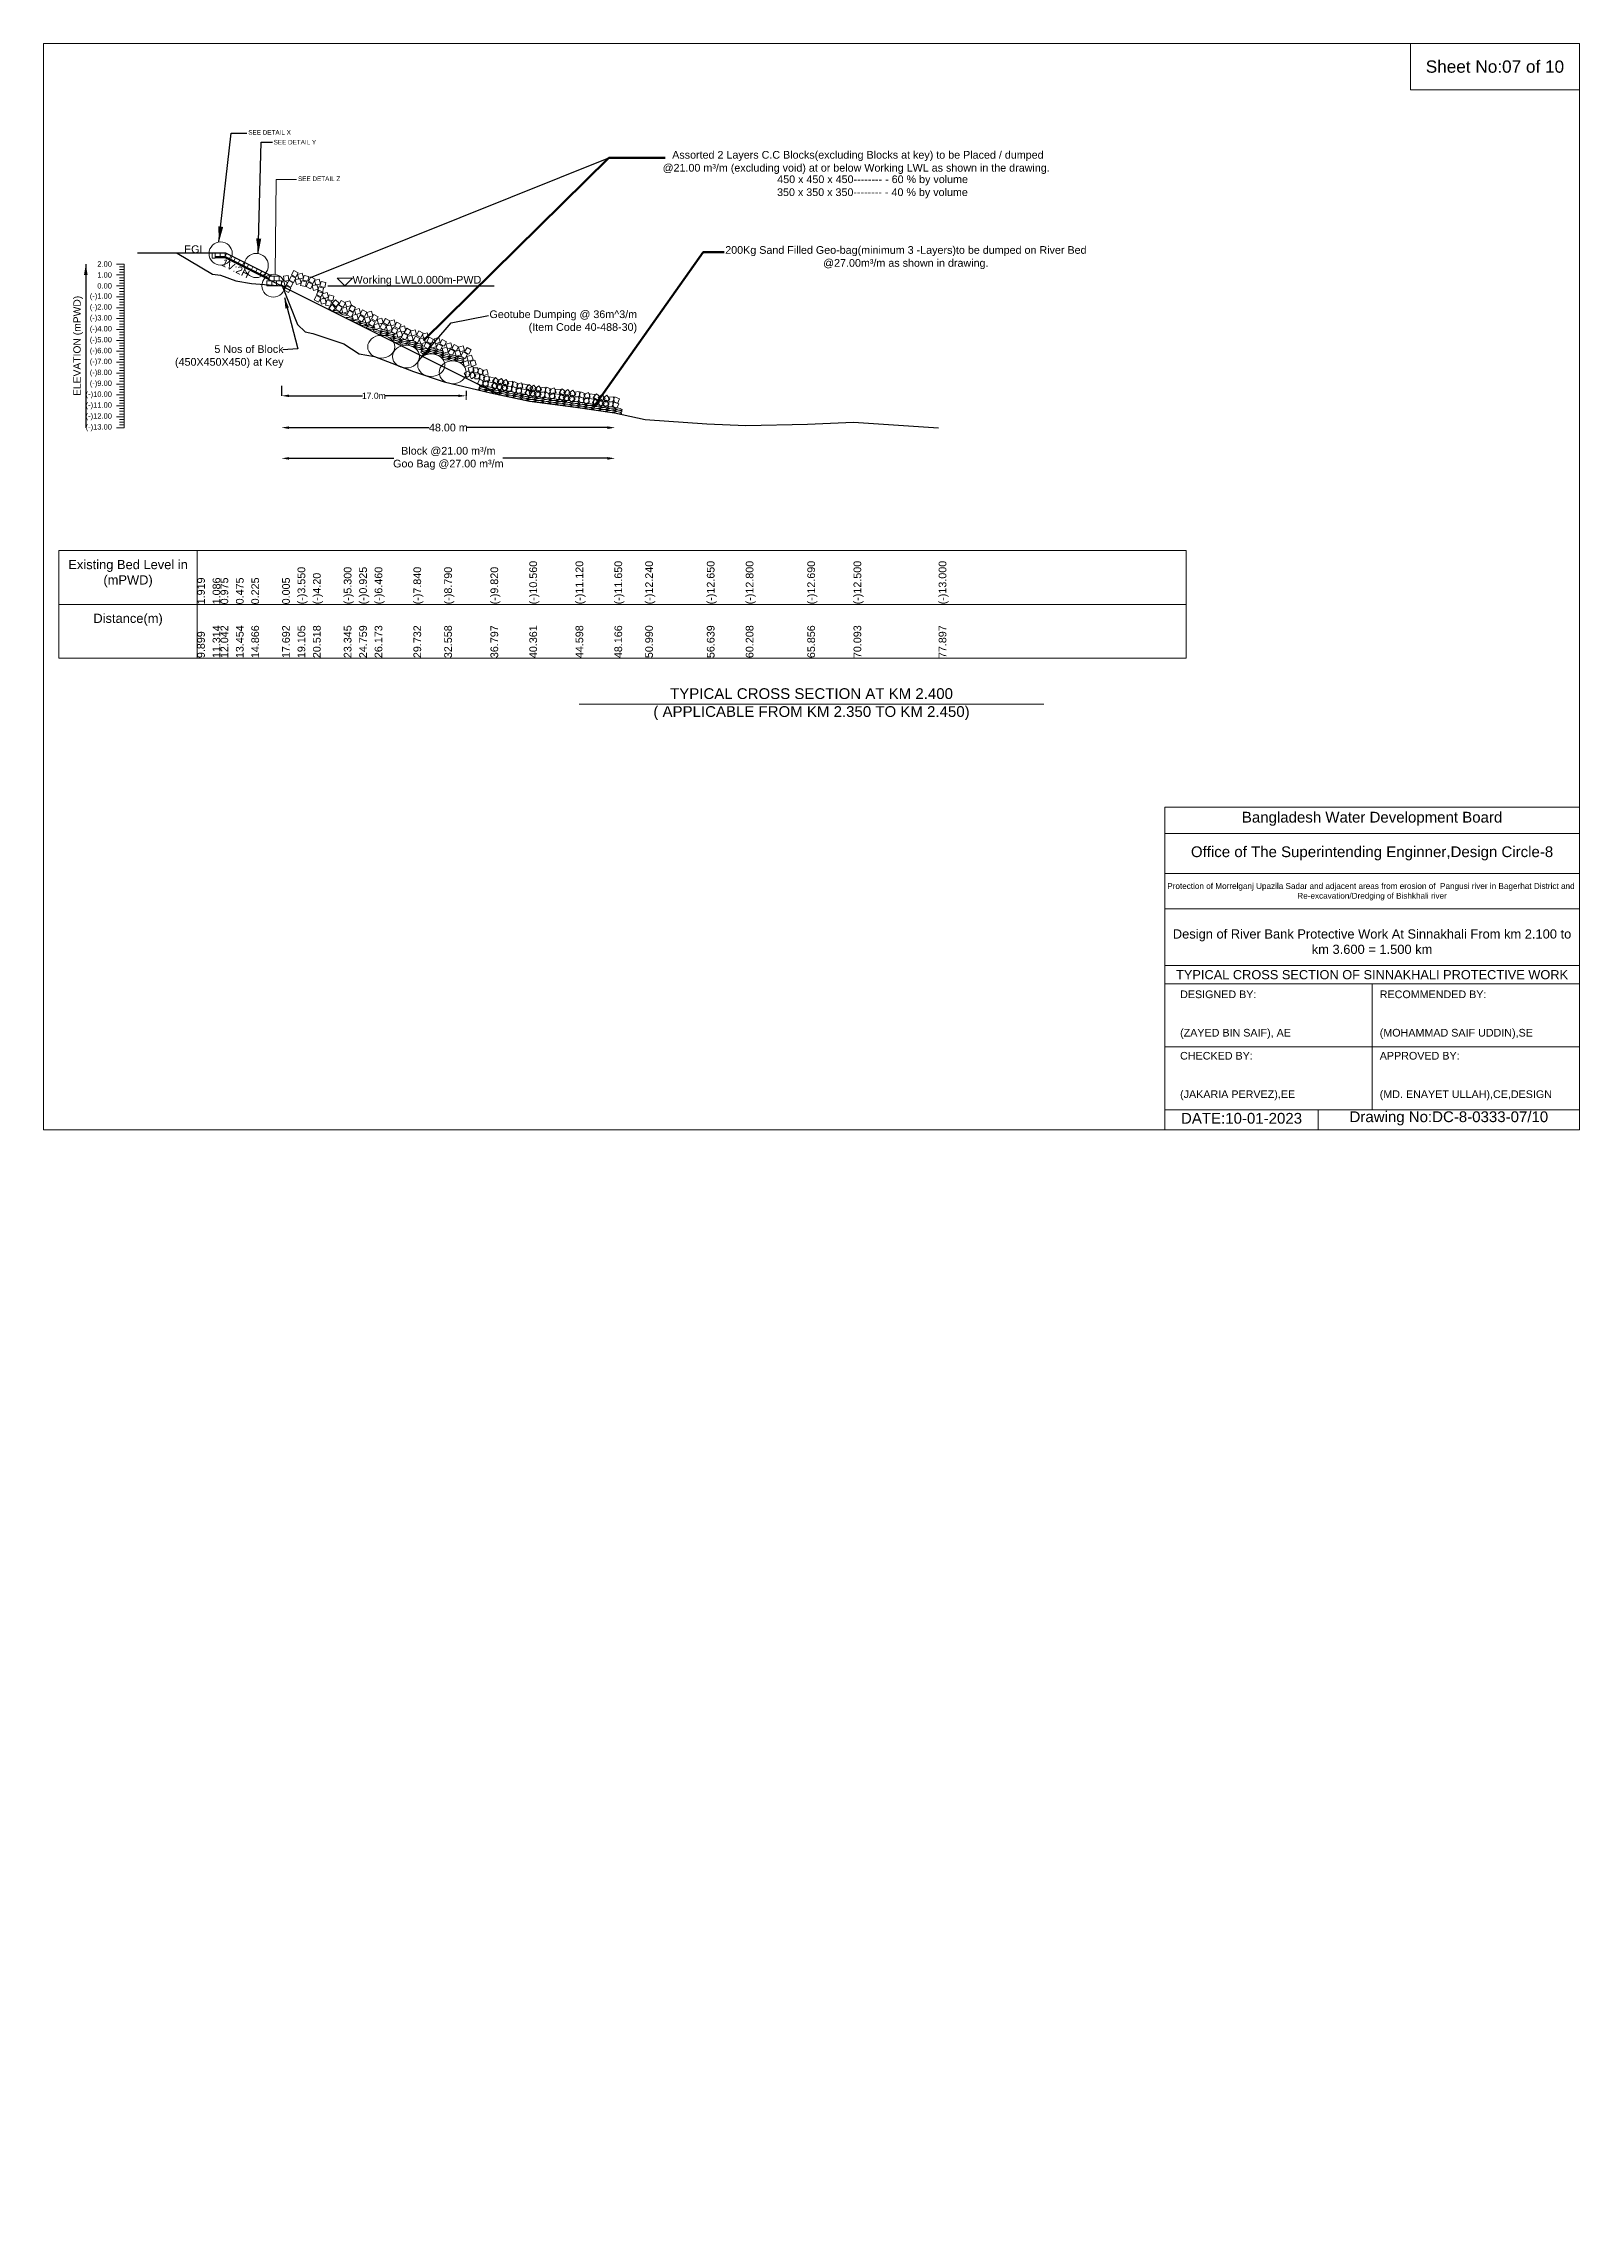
# Model space of a CAD drawing. Header units: inches. Extents: x 91231 to 269365, y -29123 to 27954.
# Drawn here: x 192365 to 202365, y 13463 to 27659 of the extents above; entities that cross this region are included whole.
import ezdxf

# ---------------------------------------------------------------- set-up
doc = ezdxf.new("R2010")
doc.units = ezdxf.units.IN
doc.header["$LTSCALE"] = 7
doc.header["$MEASUREMENT"] = 0
doc.header["$PDMODE"] = 3
for name, color, linetype, lineweight in [('Cross section Data Border', 7, 'Continuous', 9), ('Cross Section Labels', 7, 'Continuous', 9), ('Existing_Bed_Level for Xsection', 7, 'Continuous', 25), ('Long Section Labels', 7, 'Continuous', 9)]:
    doc.layers.add(name, color=color, linetype=linetype, lineweight=lineweight)
doc.styles.get("Standard").update_dxf_attribs({"font": 'arial.ttf'})
doc.dimstyles.new('Appron Lebeling Style', dxfattribs={"dimtxt": 50, "dimasz": 50, "dimexe": 0.18, "dimexo": 0.0625, "dimgap": 0.09, "dimtad": 0, "dimtih": 1, "dimtoh": 1, "dimdec": 4, "dimzin": 0, "dimdsep": 46, "dimtxsty": 'Standard', "dimcen": 0.09, "dimse1": 1, "dimse2": 1, "dimadec": 0, "dimazin": 0, "dimtfac": 1, "dimtdec": 4, "dimtofl": 0, "dimtmove": 0, "dimatfit": 3, "dimfxl": 1, "dimtolj": 1, "dimtzin": 0, "dimarcsym": 0})
doc.dimstyles.get("Standard").update_dxf_attribs({"dimtxt": 0.18, "dimasz": 0.18, "dimexe": 0.18, "dimexo": 0.0625, "dimgap": 0.09, "dimtad": 0, "dimtih": 1, "dimtoh": 1, "dimdec": 4, "dimzin": 0, "dimdsep": 46, "dimtxsty": 'Standard', "dimcen": 0.09, "dimadec": 0, "dimazin": 0, "dimtfac": 1, "dimtdec": 4, "dimtofl": 0, "dimtmove": 0, "dimatfit": 3, "dimfxl": 1, "dimtolj": 1, "dimtzin": 0, "dimarcsym": 0})

# ---------------------------------------------------------------- blocks, each defined once
blk = doc.blocks.new('*D23')
at = {"layer": 'Cross Section Labels', "color": 0, "lineweight": -2}
for p, q in [((193963, 25159), (194876, 25159)), ((196036, 25159), (195123, 25159))]:
    blk.add_line(p, q, dxfattribs=at)
at = {"layer": 'Cross Section Labels', "color": 0}
for points in [[(193963, 25167), (193963, 25150), (193913, 25159)], [(196036, 25167), (196036, 25150), (196086, 25159)]]:
    blk.add_solid(points, dxfattribs=at)
at = {"layer": 'Defpoints', "color": 0}
for p in [(193913, 26082), (196086, 25254), (196086, 25159)]:
    blk.add_point(p, dxfattribs=at)
at = {"layer": 'Cross Section Labels', "color": 0, "insert": (195000, 25159), "char_height": 50, "attachment_point": 5}
blk.add_mtext('\\A1;48.00 m', dxfattribs=at)
blk = doc.blocks.new('*D24')
at = {"layer": 'Cross Section Labels', "color": 0, "lineweight": -2}
for p, q in [((193963, 24959), (194644, 24959)), ((196036, 24959), (195355, 24959))]:
    blk.add_line(p, q, dxfattribs=at)
at = {"layer": 'Cross Section Labels', "color": 0}
for points in [[(193963, 24967), (193963, 24950), (193913, 24959)], [(196036, 24967), (196036, 24950), (196086, 24959)]]:
    blk.add_solid(points, dxfattribs=at)
at = {"layer": 'Defpoints', "color": 0}
for p in [(193913, 26082), (196086, 25254), (196086, 24959), (193576, -17411), (193576, -17482), (193637, -17482)]:
    blk.add_point(p, dxfattribs=at)
at = {"layer": 'Long Section Labels', "color": 0, "lineweight": -2}
for p, q in [((193576, -17411), (193638, -17411)), ((193637, -17411), (193637, -17446)), ((193637, -17482), (193637, -17447)), ((193576, -17482), (193638, -17482))]:
    blk.add_line(p, q, dxfattribs=at)
at = {"layer": 'Long Section Labels', "color": 0}
for points in [[(193637, -17411), (193637, -17411), (193637, -17411)], [(193637, -17482), (193637, -17482), (193637, -17482)]]:
    blk.add_solid(points, dxfattribs=at)
at = {"layer": 'Cross Section Labels', "color": 0, "insert": (195000, 24959), "char_height": 50, "attachment_point": 5}
blk.add_mtext('\\A1;Block @21.00 m³/m ^JGoo Bag @27.00 m³/m ', dxfattribs=at)
at = {"layer": 'Long Section Labels', "color": 0, "insert": (193637, -17447), "char_height": 0.18, "attachment_point": 5}
blk.add_mtext('\\A1;71.0000', dxfattribs=at)
blk = doc.blocks.new('*D25')
at = {"layer": 'Defpoints', "color": 0}
for p in [(193913, 25431), (195116, 25398), (195116, 25366), (194676, -17724), (194852, -17703), (194852, -17724)]:
    blk.add_point(p, dxfattribs=at)
at = {"layer": 'Long Section Labels', "color": 0, "lineweight": -2}
for p, q in [((193913, 25431), (193913, 25366)), ((193963, 25366), (194442, 25366)), ((195066, 25366), (194587, 25366)), ((195116, 25398), (195116, 25366)), ((194676, -17724), (194676, -17703)), ((194676, -17703), (194764, -17703)), ((194852, -17703), (194765, -17703)), ((194852, -17724), (194852, -17703))]:
    blk.add_line(p, q, dxfattribs=at)
at = {"layer": 'Long Section Labels', "color": 0}
for points in [[(193963, 25374), (193963, 25358), (193913, 25366)], [(195066, 25374), (195066, 25358), (195116, 25366)], [(194676, -17703), (194676, -17703), (194676, -17703)], [(194852, -17703), (194852, -17703), (194852, -17703)]]:
    blk.add_solid(points, dxfattribs=at)
at = {"layer": 'Long Section Labels', "color": 0, "attachment_point": 5}
for s, insert, char_height in [('\\A1;17.0m', (194515, 25366), 40), ('\\A1;176.0000', (194764, -17703), 0.18)]:
    blk.add_mtext(s, dxfattribs=dict(at, insert=insert, char_height=char_height))

msp = doc.modelspace()

# ---------------------------------------------------------------- linework, layer by layer
at = {"layer": 'Cross section Data Border'}
msp.add_lwpolyline([(192464.60432, 24358.55473), (199805.11026, 24358.55473), (199805.11026, 23658.55473), (192464.60432, 23658.55473)], close=True, dxfattribs=at)
for points in [[(193364.60432, 24358.55473), (193364.60432, 23658.55473)], [(192464.60432, 24008.55473), (199805.11026, 24008.55473)]]:
    msp.add_lwpolyline(points, dxfattribs=at)
at = {"layer": 'Cross Section Labels'}
for points in [[(192364.60432, 27658.55473), (202364.60432, 27658.55473), (202364.60432, 20587.55473), (192364.60432, 20587.55473)], [(201264.60432, 27658.55473), (202364.60432, 27658.55473), (202364.60432, 27358.55473), (201264.60432, 27358.55473)], [(194326.09737, 26081.55473), (194376.09737, 26131.55473), (194276.09737, 26131.55473)]]:
    msp.add_lwpolyline(points, close=True, dxfattribs=at)
for points in [[(193872.15803, 26159.55944), (193878.07632, 26774.81137), (194010.59889, 26774.67664)], [(195852.60432, 23358.55473), (197364.60432, 23358.55473), (198876.60432, 23358.55473)], [(199664.60432, 20587.55473), (199664.60432, 22687.55473), (202364.60432, 22687.55473)], [(199664.60432, 22517.55473), (202364.60432, 22517.55473)], [(199664.60432, 22257.55473), (202364.60432, 22257.55473)], [(199664.60432, 22027.55473), (202364.60432, 22027.55473)], [(199664.60432, 21657.55473), (202364.60432, 21657.55473)], [(199664.60432, 21537.55473), (202364.60432, 21537.55473)], [(201014.60432, 21537.55473), (201014.60432, 20717.55473)], [(199664.60432, 21127.55473), (202364.60432, 21127.55473)], [(199664.60432, 20717.55473), (202364.60432, 20717.55473)], [(200664.60432, 20717.55473), (200664.60432, 20587.55473)]]:
    msp.add_lwpolyline(points, dxfattribs=at)
for centre, radius in [((193517.35173, 26292.23668), 75.51259), ((193749.05759, 26214.23972), 78.80143), ((193860.5465, 26082.48195), 74.5334)]:
    msp.add_circle(centre, radius, dxfattribs=at)
at = {"layer": 'Existing_Bed_Level for Xsection'}
for points in [[(193551.39694, 26294.55473), (192975.38182, 26294.55473)], [(193234.30143, 26294.55473), (193465.01348, 26158.66073), (193516.69339, 26150.77973), (193616.94749, 26115.27973), (193717.23106, 26097.52973), (193917.8584, 26081.19973), (194018.19327, 25829.50473), (194068.74233, 25783.34514), (194118.53838, 25771.28473), (194319.25187, 25705.25473), (194419.61759, 25639.90912), (194519.98801, 25622.89473), (194772.72194, 25524.91473), (194973.3327, 25457.46473), (195274.30865, 25384.33473), (195527.3621, 25331.79473), (195828.21282, 25292.03473), (196081.55304, 25254.40473), (196282.04403, 25212.51473), (196683.12402, 25183.40473), (196936.50625, 25172.75473), (197337.50931, 25180.56473), (197638.32867, 25194.05473), (198192.45333, 25158.55473)], [(193849.59694, 26145.45473), (193555.89434, 26292.30603), (193551.39694, 26294.55473), (193546.36869, 26294.55473), (193482.46869, 26294.55473)], [(193482.46869, 26273.25473), (193546.36869, 26273.25473), (193833.62194, 26129.6281)], [(193482.46869, 26266.15473), (193544.69261, 26266.15473), (195332.49396, 25372.25405)], [(194215.43307, 26081.55473), (195297.94511, 26081.55473)]]:
    msp.add_lwpolyline(points, dxfattribs=at)
at = {"layer": 'Long Section Labels'}
msp.add_line((195115.65894, 25398.46025), (195115.65894, 25340.65683), dxfattribs=at)
for points in [[(193482.46869, 26294.55473), (193461.16869, 26294.55473), (193461.16869, 26262.60473), (193482.46869, 26262.60473)], [(193514.41869, 26294.55473), (193482.46869, 26294.55473), (193482.46869, 26273.25473), (193514.41869, 26273.25473)], [(193546.36869, 26294.55473), (193514.41869, 26294.55473), (193514.41869, 26273.25473), (193546.36869, 26273.25473)], [(193584.47129, 26278.01755), (193555.89434, 26292.30603), (193546.36869, 26273.25473), (193574.94564, 26258.96625)], [(193613.04824, 26263.72908), (193584.47129, 26278.01755), (193574.94564, 26258.96625), (193603.52259, 26244.67778)], [(193641.62519, 26249.4406), (193613.04824, 26263.72908), (193603.52259, 26244.67778), (193632.09954, 26230.3893)], [(193670.20214, 26235.15213), (193641.62519, 26249.4406), (193632.09954, 26230.3893), (193660.67649, 26216.10083)], [(193698.77909, 26220.86365), (193670.20214, 26235.15213), (193660.67649, 26216.10083), (193689.25344, 26201.81236)], [(193727.35604, 26206.57518), (193698.77909, 26220.86365), (193689.25344, 26201.81236), (193717.83039, 26187.52388)], [(193755.93298, 26192.28671), (193727.35604, 26206.57518), (193717.83039, 26187.52388), (193746.40733, 26173.23541)], [(193784.50993, 26177.99823), (193755.93298, 26192.28671), (193746.40733, 26173.23541), (193774.98428, 26158.94693)], [(193813.08688, 26163.70976), (193784.50993, 26177.99823), (193774.98428, 26158.94693), (193803.56123, 26144.65846)], [(193841.66383, 26149.42128), (193813.08688, 26163.70976), (193803.56123, 26144.65846), (193832.13818, 26130.36998)], [(193865.57194, 26145.45473), (193833.62194, 26145.45473), (193833.62194, 26113.50473), (193865.57194, 26113.50473)], [(193897.52194, 26145.45473), (193865.57194, 26145.45473), (193865.57194, 26113.50473), (193897.52194, 26113.50473)], [(193958.04249, 26148.38769), (193926.38575, 26144.06876), (193930.70467, 26112.41202), (193962.36141, 26116.73094)], [(194007.00144, 26130.96396), (193978.96815, 26146.29162), (193963.64049, 26118.25833), (193991.67378, 26102.93067)], [(194022.18783, 26165.96898), (193994.15454, 26181.29664), (193978.82688, 26153.26335), (194006.86016, 26137.93569)], [(194032.48421, 26130.11705), (194001.81981, 26121.14502), (194010.79184, 26090.48062), (194041.45623, 26099.45265)], [(194047.6706, 26165.12206), (194017.0062, 26156.15004), (194025.97823, 26125.48564), (194056.64262, 26134.45767)], [(194091.87713, 26142.60867), (194060.83045, 26150.15228), (194053.28684, 26119.1056), (194084.33353, 26111.56199)], [(194133.1409, 26125.92853), (194105.10761, 26141.25619), (194089.77995, 26113.2229), (194117.81324, 26097.89524)], [(194158.62367, 26125.08161), (194127.95927, 26116.10958), (194136.9313, 26085.44519), (194167.59569, 26094.41721)], [(193849.59694, 26113.50473), (193817.64694, 26113.50473), (193817.64694, 26081.55473), (193849.59694, 26081.55473)], [(193881.54694, 26113.50473), (193849.59694, 26113.50473), (193849.59694, 26081.55473), (193881.54694, 26081.55473)], [(193913.49694, 26113.50473), (193881.54694, 26113.50473), (193881.54694, 26081.55473), (193913.49694, 26081.55473)], [(193951.92604, 26102.75233), (193923.89275, 26118.08), (193908.56509, 26090.04671), (193936.59838, 26074.71904)], [(193974.05039, 26066.07725), (193946.0171, 26081.40491), (193930.68944, 26053.37162), (193958.72272, 26038.04396)], [(193989.23677, 26101.08226), (193961.20349, 26116.40992), (193945.87582, 26088.37664), (193973.90911, 26073.04897)], [(194076.69074, 26107.60366), (194045.64406, 26115.14726), (194038.10045, 26084.10058), (194069.14714, 26076.55697)], [(194117.95451, 26090.92351), (194089.92122, 26106.25117), (194074.59356, 26078.21788), (194102.62685, 26062.89022)], [(194143.43728, 26090.07659), (194112.77288, 26081.10456), (194121.74491, 26050.44017), (194152.40931, 26059.41219)], [(194169.49418, 26003.69252), (194141.46089, 26019.02018), (194126.13323, 25990.98689), (194154.16652, 25975.65923)], [(194184.68057, 26038.69753), (194156.64728, 26054.0252), (194141.31962, 26025.99191), (194169.35291, 26010.66424)], [(194187.64381, 26067.5632), (194156.59713, 26075.10681), (194149.05352, 26044.06012), (194180.10021, 26036.51652)], [(194202.8302, 26102.56822), (194171.78352, 26110.11182), (194164.23991, 26079.06514), (194195.2866, 26071.52154)], [(194194.97695, 26002.8456), (194164.31256, 25993.87357), (194173.28458, 25963.20918), (194203.94898, 25972.1812)], [(194210.16334, 26037.85062), (194179.49894, 26028.87859), (194188.47097, 25998.21419), (194219.13537, 26007.18622)], [(194239.18349, 25980.33221), (194208.1368, 25987.87582), (194200.5932, 25956.82913), (194231.63988, 25949.28553)], [(194254.36988, 26015.33723), (194223.32319, 26022.88083), (194215.77959, 25991.83415), (194246.82627, 25984.29055)], [(194289.36964, 25969.15988), (194266.24103, 25991.20234), (194244.19857, 25968.07372), (194267.32719, 25946.03127)], [(194329.46489, 25971.7195), (194301.4316, 25987.04716), (194286.10394, 25959.01387), (194314.13723, 25943.68621)], [(194359.55671, 25984.68423), (194328.89231, 25975.7122), (194337.86434, 25945.04781), (194368.52873, 25954.01983)], [(194265.99106, 25937.51318), (194242.86244, 25959.55563), (194220.81999, 25936.42702), (194243.94861, 25914.38457)], [(194309.54275, 25943.5255), (194281.50946, 25958.85317), (194266.1818, 25930.81988), (194294.21509, 25915.49222)], [(194335.02552, 25942.67859), (194304.36113, 25933.70656), (194313.33315, 25903.04217), (194343.99755, 25912.01419)], [(194381.82582, 25905.16895), (194353.79253, 25920.49661), (194338.46487, 25892.46333), (194366.49816, 25877.13566)], [(194396.36171, 25941.46565), (194368.32842, 25956.79331), (194353.00076, 25928.76002), (194381.03405, 25913.43236)], [(194404.29666, 25897.55333), (194373.63226, 25888.5813), (194382.60429, 25857.91691), (194413.26868, 25866.88893)], [(194418.83255, 25933.85003), (194388.16815, 25924.878), (194397.14018, 25894.21361), (194427.80458, 25903.18563)], [(194453.87444, 25874.60832), (194425.84115, 25889.93598), (194410.51349, 25861.9027), (194438.54678, 25846.57503)], [(194468.41033, 25910.90502), (194440.37704, 25926.23268), (194425.04938, 25898.19939), (194453.08267, 25882.87173)], [(194484.56932, 25880.79431), (194453.90492, 25871.82228), (194462.87695, 25841.15789), (194493.54134, 25850.12991)], [(194499.10521, 25917.09101), (194468.44081, 25908.11898), (194477.41284, 25877.45459), (194508.07724, 25886.42661)], [(194522.79661, 25846.23015), (194494.76332, 25861.55781), (194479.43566, 25833.52452), (194507.46895, 25818.19686)], [(194543.88151, 25880.11139), (194515.84822, 25895.43905), (194500.52056, 25867.40576), (194528.55385, 25852.0781)], [(194546.12596, 25837.70151), (194515.46157, 25828.72948), (194524.43359, 25798.06509), (194555.09799, 25807.03711)], [(194567.21087, 25871.58275), (194536.54647, 25862.61072), (194545.5185, 25831.94633), (194576.1829, 25840.91835)], [(194598.03266, 25821.00523), (194569.99937, 25836.33289), (194554.67171, 25808.2996), (194582.705, 25792.97194)], [(194619.11757, 25854.88647), (194591.08428, 25870.21413), (194575.75662, 25842.18084), (194603.7899, 25826.85318)], [(194647.182, 25861.59813), (194616.5176, 25852.62611), (194625.48963, 25821.96171), (194656.15402, 25830.93374)], [(194692.40484, 25830.24174), (194664.37155, 25845.56941), (194649.04389, 25817.53612), (194677.07718, 25802.20846)], [(194626.09709, 25827.71689), (194595.43269, 25818.74487), (194604.40472, 25788.08047), (194635.06912, 25797.0525)], [(194671.31993, 25796.3605), (194643.28664, 25811.68817), (194627.95898, 25783.65488), (194655.99227, 25768.32721)], [(194692.3651, 25786.71215), (194661.7007, 25777.74013), (194670.67273, 25747.07573), (194701.33712, 25756.04776)], [(194713.45, 25820.59339), (194682.78561, 25811.62137), (194691.75763, 25780.95697), (194722.42203, 25789.929)], [(194735.66559, 25757.79726), (194707.6323, 25773.12492), (194692.30464, 25745.09163), (194720.33792, 25729.76397)], [(194756.75049, 25791.6785), (194728.7172, 25807.00616), (194713.38954, 25778.97287), (194741.42283, 25763.64521)], [(194762.56048, 25761.00333), (194731.89608, 25752.0313), (194740.86811, 25721.3669), (194771.5325, 25730.33893)], [(194783.64538, 25794.88457), (194752.98099, 25785.91254), (194761.95301, 25755.24814), (194792.61741, 25764.22017)], [(194814.63454, 25739.68445), (194786.60125, 25755.01211), (194771.27359, 25726.97882), (194799.30688, 25711.65116)], [(194835.71945, 25773.56569), (194807.68616, 25788.89335), (194792.3585, 25760.86006), (194820.39179, 25745.5324)], [(194841.52943, 25742.89051), (194810.86504, 25733.91848), (194819.83706, 25703.25409), (194850.50146, 25712.22611)], [(194862.61434, 25776.77175), (194831.94994, 25767.79972), (194840.92197, 25737.13533), (194871.58637, 25746.10735)], [(194883.07494, 25698.78414), (194855.04165, 25714.1118), (194839.71399, 25686.07851), (194867.74727, 25670.75085)], [(194904.15984, 25732.66538), (194876.12655, 25747.99304), (194860.79889, 25719.95975), (194888.83218, 25704.63209)], [(194912.89435, 25716.59742), (194882.22996, 25707.62539), (194891.20198, 25676.96099), (194921.86638, 25685.93302)], [(194938.07061, 25744.98969), (194907.40621, 25736.01767), (194916.37824, 25705.35327), (194947.04264, 25714.3253)], [(194962.62866, 25689.4356), (194934.59537, 25704.76326), (194919.26771, 25676.72997), (194947.301, 25661.40231)], [(194987.80492, 25717.82787), (194959.77163, 25733.15554), (194944.44397, 25705.12225), (194972.47726, 25689.79459)], [(195015.28458, 25710.51659), (194984.62018, 25701.54456), (194993.59221, 25670.88017), (195024.25661, 25679.85219)], [(195066.18911, 25683.93904), (195038.15582, 25699.2667), (195022.82816, 25671.23341), (195050.86145, 25655.90575)], [(194990.10832, 25682.12431), (194959.44393, 25673.15229), (194968.41595, 25642.48789), (194999.08035, 25651.45992)], [(195041.01285, 25655.54676), (195012.97956, 25670.87442), (194997.6519, 25642.84113), (195025.68519, 25627.51347)], [(195072.00248, 25662.84269), (195041.33808, 25653.87067), (195050.31011, 25623.20627), (195080.97451, 25632.1783)], [(195097.17874, 25691.23497), (195066.51434, 25682.26294), (195075.48637, 25651.59855), (195106.15077, 25660.57057)], [(195124.39298, 25636.38395), (195096.35969, 25651.71161), (195081.03203, 25623.67832), (195109.06532, 25608.35066)], [(195126.60559, 25595.03573), (195095.94119, 25586.0637), (195104.91322, 25555.3993), (195135.57762, 25564.37133)], [(195149.56924, 25664.77623), (195121.53595, 25680.10389), (195106.20829, 25652.0706), (195134.24158, 25636.74294)], [(195151.69308, 25631.15015), (195121.02868, 25622.17812), (195130.00071, 25591.51372), (195160.66511, 25600.48575)], [(195159.01185, 25557.5667), (195128.34745, 25548.59467), (195137.31948, 25517.93027), (195167.98388, 25526.9023)], [(195172.73869, 25597.39504), (195142.07429, 25588.42301), (195151.04632, 25557.75861), (195181.71071, 25566.73064)], [(195130.8624, 25529.02109), (195103.56833, 25512.41277), (195120.17665, 25485.1187), (195147.47072, 25501.72702)], [(195178.52165, 25494.20089), (195161.8916, 25521.48173), (195134.61077, 25504.85168), (195151.24081, 25477.57084)], [(195193.01766, 25548.81507), (195161.07658, 25548.05975), (195161.8319, 25516.11868), (195193.77297, 25516.87399)], [(195203.20577, 25508.33087), (195171.2647, 25507.57556), (195172.02001, 25475.63449), (195203.96108, 25476.3898)], [(195230.15194, 25531.27608), (195202.11865, 25546.60374), (195186.79099, 25518.57045), (195214.82428, 25503.24279)], [(195232.79644, 25459.74521), (195204.76315, 25475.07287), (195189.43549, 25447.03958), (195217.46878, 25431.71192)], [(195240.34005, 25490.79189), (195212.30676, 25506.11955), (195196.9791, 25478.08626), (195225.01239, 25462.7586)], [(195250.36433, 25537.19787), (195219.69993, 25528.22584), (195228.67196, 25497.56145), (195259.33636, 25506.53348)], [(195253.00883, 25465.667), (195222.34444, 25456.69497), (195231.31647, 25426.03057), (195261.98086, 25435.0026)], [(195260.55244, 25496.71368), (195229.88804, 25487.74165), (195238.86007, 25457.07726), (195269.52447, 25466.04928)], [(195292.50448, 25450.05672), (195261.45779, 25457.60032), (195253.91419, 25426.55364), (195284.96087, 25419.01004)], [(195300.04808, 25481.1034), (195269.0014, 25488.64701), (195261.45779, 25457.60032), (195292.50448, 25450.05672)], [(195325.23198, 25433.04504), (195301.37504, 25454.29708), (195280.123, 25430.44015), (195303.97994, 25409.18811)], [(195331.72705, 25464.32789), (195307.87012, 25485.57993), (195286.61808, 25461.72299), (195310.47501, 25440.47095)], [(195338.56186, 25447.366), (195311.84185, 25429.84904), (195329.35882, 25403.12904), (195356.07882, 25420.646)], [(195345.05693, 25478.64885), (195318.33693, 25461.13188), (195335.85389, 25434.41188), (195362.57389, 25451.92885)], [(195387.36532, 25414.16854), (195369.82709, 25440.87459), (195343.12104, 25423.33635), (195360.65928, 25396.63031)], [(195393.8604, 25445.45139), (195376.32216, 25472.15743), (195349.61612, 25454.6192), (195367.15436, 25427.91315)], [(195411.56021, 25429.12079), (195379.66262, 25427.29155), (195381.49185, 25395.39396), (195413.38945, 25397.22319)], [(195418.05528, 25460.40363), (195386.15769, 25458.5744), (195387.98693, 25426.67681), (195419.88452, 25428.50604)], [(195449.26341, 25412.84075), (195420.73043, 25427.21683), (195406.35435, 25398.68385), (195434.88733, 25384.30777)], [(195455.75848, 25444.1236), (195427.2255, 25458.49968), (195412.84942, 25429.9667), (195441.3824, 25415.59062)], [(195469.26518, 25419.43904), (195438.91991, 25409.44068), (195448.91827, 25379.09541), (195479.26354, 25389.09377)], [(195475.76026, 25450.72189), (195445.41499, 25440.72353), (195455.41334, 25410.37826), (195485.75861, 25420.37662)], [(195509.26353, 25405.16604), (195477.98069, 25411.66111), (195471.48561, 25380.37827), (195502.76846, 25373.88319)], [(195515.75861, 25436.44889), (195484.47576, 25442.94396), (195477.98069, 25411.66111), (195509.26353, 25405.16604)], [(195550.70698, 25418.86237), (195526.85005, 25440.11441), (195505.59801, 25416.25748), (195529.45494, 25395.00544)], [(195556.51133, 25435.59747), (195531.14628, 25416.17025), (195550.5735, 25390.80521), (195575.93855, 25410.23243)], [(195607.61549, 25406.06419), (195588.16808, 25431.41376), (195562.81851, 25411.96635), (195582.26592, 25386.61678)], [(195630.65008, 25422.74861), (195598.97218, 25418.5877), (195603.13309, 25386.9098), (195634.81099, 25391.07071)], [(195669.44454, 25409.27417), (195639.93513, 25421.52151), (195627.6878, 25392.0121), (195657.19721, 25379.76476)], [(195688.90924, 25417.31992), (195659.3779, 25405.12555), (195671.57227, 25375.59422), (195701.10361, 25387.78859)], [(195729.84567, 25406.01526), (195698.17108, 25410.20133), (195693.98501, 25378.52674), (195725.6596, 25374.34068)], [(195765.98841, 25391.03606), (195740.6388, 25410.48342), (195721.19144, 25385.13381), (195746.54105, 25365.68645)], [(195544.21191, 25387.57952), (195520.35497, 25408.83157), (195499.10293, 25384.97463), (195522.95987, 25363.72259)], [(195552.32526, 25403.92289), (195526.96021, 25384.49567), (195546.38743, 25359.13062), (195571.75248, 25378.55784)], [(195603.42942, 25374.38961), (195583.98201, 25399.73918), (195558.63244, 25380.29177), (195578.07985, 25354.9422)], [(195626.46401, 25391.07402), (195594.78611, 25386.91311), (195598.94702, 25355.23521), (195630.62492, 25359.39612)], [(195665.25847, 25377.59959), (195635.74907, 25389.84693), (195623.50173, 25360.33752), (195653.01114, 25348.09018)], [(195684.72317, 25385.64534), (195655.19183, 25373.45097), (195667.3862, 25343.91963), (195696.91754, 25356.114)], [(195725.6596, 25374.34068), (195693.98501, 25378.52674), (195689.79895, 25346.85216), (195721.47353, 25342.66609)], [(195761.80234, 25359.36147), (195736.45273, 25378.80883), (195717.00537, 25353.45922), (195742.35498, 25334.01186)], [(195774.04736, 25374.62041), (195748.68231, 25355.1932), (195768.10953, 25329.82815), (195793.47458, 25349.25537)], [(195778.23342, 25406.295), (195752.86838, 25386.86778), (195772.29559, 25361.50273), (195797.66064, 25380.92995)], [(195825.15152, 25345.08713), (195805.70411, 25370.4367), (195780.35454, 25350.98929), (195799.80195, 25325.63972)], [(195829.33758, 25376.76172), (195809.89017, 25402.11129), (195784.5406, 25382.66388), (195803.98802, 25357.31431)], [(195848.18611, 25361.77155), (195816.50821, 25357.61064), (195820.66912, 25325.93274), (195852.34702, 25330.09365)], [(195852.37217, 25393.44614), (195820.69427, 25389.28523), (195824.85518, 25357.60733), (195856.53308, 25361.76824)], [(195887.87654, 25347.34608), (195858.56762, 25360.06574), (195845.84796, 25330.75682), (195875.15687, 25318.03716)], [(195892.57074, 25378.94935), (195863.26183, 25391.66902), (195850.54216, 25362.3601), (195879.85108, 25349.64043)], [(195907.46793, 25355.0782), (195877.74457, 25343.35966), (195889.46311, 25313.63629), (195919.18647, 25325.35483)], [(195912.16214, 25386.68147), (195882.43877, 25374.96293), (195894.15731, 25345.23957), (195923.88068, 25356.95811)], [(195948.21753, 25343.11757), (195916.61426, 25347.81178), (195911.92005, 25316.2085), (195943.52333, 25311.5143)], [(195952.91174, 25374.72085), (195921.30847, 25379.41505), (195916.61426, 25347.81178), (195948.21753, 25343.11757)], [(195984.11506, 25327.55987), (195959.08103, 25347.41182), (195939.22908, 25322.3778), (195964.26311, 25302.52584)], [(195988.80926, 25359.16314), (195963.77524, 25379.0151), (195943.92328, 25353.98107), (195968.95731, 25334.12912)], [(195996.60354, 25342.62019), (195970.92978, 25323.60283), (195989.94714, 25297.92906), (196015.62091, 25316.94642)], [(196001.29775, 25374.22347), (195975.62398, 25355.2061), (195994.64135, 25329.53233), (196020.31511, 25348.5497)], [(196047.22683, 25312.27001), (196028.18902, 25337.92863), (196002.53041, 25318.89083), (196021.56821, 25293.23221)], [(196051.92103, 25343.87329), (196032.88323, 25369.5319), (196007.22461, 25350.4941), (196026.26242, 25324.83548)], [(196070.52639, 25328.58235), (196038.78575, 25324.93071), (196042.43739, 25293.19007), (196074.17803, 25296.84172)], [(196075.22059, 25360.18563), (196043.47996, 25356.53399), (196047.1316, 25324.79335), (196078.87224, 25328.44499)], [(196109.09946, 25314.48663), (196079.79054, 25327.2063), (196067.07087, 25297.89738), (196096.37979, 25285.17772)], [(196113.79366, 25346.08991), (196084.48474, 25358.80957), (196071.76508, 25329.50065), (196101.074, 25316.78099)]]:
    msp.add_lwpolyline(points, close=True, dxfattribs=at)
for points in [[(192889.45368, 26223.55473), (192839.45368, 26223.55473)], [(192889.45368, 26152.55473), (192839.45368, 26152.55473)], [(192889.45368, 26205.80473), (192859.45368, 26205.80473)], [(192889.45368, 26188.05473), (192859.45368, 26188.05473)], [(192889.45368, 26170.30473), (192859.45368, 26170.30473)], [(192889.45368, 26134.80473), (192859.45368, 26134.80473)], [(192889.45368, 25158.55473), (192889.45368, 25229.55473), (192889.45368, 25300.55473), (192889.45368, 25371.55473), (192889.45368, 25442.55473), (192889.45368, 25513.55473), (192889.45368, 25584.55473), (192889.45368, 25655.55473), (192889.45368, 25726.55473), (192889.45368, 25797.55473), (192889.45368, 25868.55473), (192889.45368, 25939.55473), (192889.45368, 26010.55473), (192889.45368, 26081.55473), (192889.45368, 26152.55473), (192889.45368, 26223.55473)], [(192889.45368, 26081.55473), (192839.45368, 26081.55473)], [(192889.45368, 26010.55473), (192839.45368, 26010.55473)], [(192889.45368, 26117.05473), (192859.45368, 26117.05473)], [(192889.45368, 26099.30473), (192859.45368, 26099.30473)], [(192889.45368, 26063.80473), (192859.45368, 26063.80473)], [(192889.45368, 26046.05473), (192859.45368, 26046.05473)], [(192889.45368, 26028.30473), (192859.45368, 26028.30473)], [(192889.45368, 25992.80473), (192859.45368, 25992.80473)], [(192889.45368, 25939.55473), (192839.45368, 25939.55473)], [(192889.45368, 25868.55473), (192839.45368, 25868.55473)], [(192889.45368, 25975.05473), (192859.45368, 25975.05473)], [(192889.45368, 25957.30473), (192859.45368, 25957.30473)], [(192889.45368, 25921.80473), (192859.45368, 25921.80473)], [(192889.45368, 25904.05473), (192859.45368, 25904.05473)], [(192889.45368, 25886.30473), (192859.45368, 25886.30473)], [(192889.45368, 25850.80473), (192859.45368, 25850.80473)], [(192889.45368, 25797.55473), (192839.45368, 25797.55473)], [(192889.45368, 25726.55473), (192839.45368, 25726.55473)], [(192889.45368, 25833.05473), (192859.45368, 25833.05473)], [(192889.45368, 25815.30473), (192859.45368, 25815.30473)], [(192889.45368, 25779.80473), (192859.45368, 25779.80473)], [(192889.45368, 25762.05473), (192859.45368, 25762.05473)], [(192889.45368, 25744.30473), (192859.45368, 25744.30473)], [(192889.45368, 25708.80473), (192859.45368, 25708.80473)], [(192889.45368, 25655.55473), (192839.45368, 25655.55473)], [(192889.45368, 25584.55473), (192839.45368, 25584.55473)], [(192889.45368, 25691.05473), (192859.45368, 25691.05473)], [(192889.45368, 25673.30473), (192859.45368, 25673.30473)], [(192889.45368, 25637.80473), (192859.45368, 25637.80473)], [(192889.45368, 25620.05473), (192859.45368, 25620.05473)], [(192889.45368, 25602.30473), (192859.45368, 25602.30473)], [(192889.45368, 25566.80473), (192859.45368, 25566.80473)], [(192889.45368, 25513.55473), (192839.45368, 25513.55473)], [(192889.45368, 25442.55473), (192839.45368, 25442.55473)], [(192889.45368, 25549.05473), (192859.45368, 25549.05473)], [(192889.45368, 25531.30473), (192859.45368, 25531.30473)], [(192889.45368, 25495.80473), (192859.45368, 25495.80473)], [(192889.45368, 25478.05473), (192859.45368, 25478.05473)], [(192889.45368, 25460.30473), (192859.45368, 25460.30473)], [(192889.45368, 25424.80473), (192859.45368, 25424.80473)], [(192889.45368, 25371.55473), (192839.45368, 25371.55473)], [(192889.45368, 25300.55473), (192839.45368, 25300.55473)], [(192889.45368, 25407.05473), (192859.45368, 25407.05473)], [(192889.45368, 25389.30473), (192859.45368, 25389.30473)], [(192889.45368, 25353.80473), (192859.45368, 25353.80473)], [(192889.45368, 25336.05473), (192859.45368, 25336.05473)], [(192889.45368, 25318.30473), (192859.45368, 25318.30473)], [(192889.45368, 25282.80473), (192859.45368, 25282.80473)], [(192889.45368, 25229.55473), (192839.45368, 25229.55473)], [(192889.45368, 25158.55473), (192839.45368, 25158.55473)], [(192889.45368, 25265.05473), (192859.45368, 25265.05473)], [(192889.45368, 25247.30473), (192859.45368, 25247.30473)], [(192889.45368, 25211.80473), (192859.45368, 25211.80473)], [(192889.45368, 25194.05473), (192859.45368, 25194.05473)], [(192889.45368, 25176.30473), (192859.45368, 25176.30473)]]:
    msp.add_lwpolyline(points, dxfattribs=at)
for centre, major_axis, ratio in [((194272.6994, 25914.02003), (22.96075, -5.57892), 0.255), ((194318.53503, 25899.0941), (22.96075, -5.57892), 0.255), ((194357.98089, 25868.30427), (22.96075, -5.57892), 0.255), ((194400.41835, 25848.81514), (22.96075, -5.57892), 0.255), ((194444.3955, 25828.80358), (22.96075, -5.57892), 0.255), ((194447.24531, 25840.53233), (22.96075, -5.57892), 0.255), ((194489.27097, 25806.39123), (22.96075, -5.57892), 0.255), ((194492.12078, 25818.11997), (22.96075, -5.57892), 0.255), ((194562.90473, 25685.08447), (88, 0), 0.84), ((194535.04612, 25788.88656), (22.96075, -5.57892), 0.255), ((194577.11262, 25765.59317), (22.96075, -5.57892), 0.255), ((194579.96242, 25777.32191), (22.96075, -5.57892), 0.255), ((194582.81223, 25789.05066), (22.96075, -5.57892), 0.255), ((194621.58017, 25750.09653), (22.96075, -5.57892), 0.255), ((194624.42998, 25761.82528), (22.96075, -5.57892), 0.255), ((194627.27979, 25773.55403), (22.96075, -5.57892), 0.255), ((194724.15476, 25621.30797), (88, 0), 0.84), ((194660.82546, 25719.06258), (22.96075, -5.57892), 0.255), ((194663.67526, 25730.79132), (22.96075, -5.57892), 0.255), ((194666.52507, 25742.52007), (22.96075, -5.57892), 0.255), ((194708.79214, 25702.18448), (22.96075, -5.57892), 0.255), ((194711.64195, 25713.91322), (22.96075, -5.57892), 0.255), ((194714.49176, 25725.64197), (22.96075, -5.57892), 0.255), ((194760.77971, 25694.9259), (22.96075, -5.57892), 0.255), ((194763.62952, 25706.65464), (22.96075, -5.57892), 0.255), ((194766.47932, 25718.38339), (22.96075, -5.57892), 0.255), ((194807.48452, 25687.18559), (22.96075, -5.57892), 0.255), ((194810.33433, 25698.91434), (22.96075, -5.57892), 0.255), ((194804.63471, 25675.45684), (22.96075, -5.57892), 0.255), ((194888.47431, 25565.55117), (88, 0), 0.84), ((194843.0086, 25645.64486), (22.96075, -5.57892), 0.255), ((194845.85841, 25657.3736), (22.96075, -5.57892), 0.255), ((194848.70822, 25669.10235), (22.96075, -5.57892), 0.255), ((194891.25175, 25646.2454), (22.96075, -5.57892), 0.255), ((194894.10156, 25657.97415), (22.96075, -5.57892), 0.255), ((194896.95136, 25669.70289), (22.96075, -5.57892), 0.255), ((194939.12831, 25633.53339), (22.96075, -5.57892), 0.255), ((194941.97812, 25645.26214), (22.96075, -5.57892), 0.255), ((194944.82793, 25656.99088), (22.96075, -5.57892), 0.255), ((195027.65894, 25518.73821), (88, 0), 0.84), ((194980.33864, 25606.89825), (22.96075, -5.57892), 0.255), ((194983.18845, 25618.627), (22.96075, -5.57892), 0.255), ((194986.03825, 25630.35575), (22.96075, -5.57892), 0.255), ((195025.18497, 25600.8451), (22.96075, -5.57892), 0.255), ((195028.03478, 25612.57384), (22.96075, -5.57892), 0.255), ((195030.88459, 25624.30259), (22.96075, -5.57892), 0.255), ((195074.89445, 25590.32151), (22.96075, -5.57892), 0.255), ((195077.74426, 25602.05026), (22.96075, -5.57892), 0.255), ((195080.59406, 25613.77901), (22.96075, -5.57892), 0.255), ((195219.85495, 25403.77627), (22.96075, -5.57892), 0.255), ((195222.70476, 25415.50502), (22.96075, -5.57892), 0.255), ((195225.55456, 25427.23377), (22.96075, -5.57892), 0.255), ((195268.62625, 25404.34719), (22.96075, -5.57892), 0.255), ((195271.47606, 25416.07593), (22.96075, -5.57892), 0.255), ((195316.68084, 25406.35576), (23.1354, -4.80347), 0.255), ((195265.77644, 25392.61844), (22.96075, -5.57892), 0.255), ((195311.77345, 25382.71984), (23.1354, -4.80347), 0.255), ((195314.22715, 25394.5378), (23.1354, -4.80347), 0.255), ((195358.04426, 25373.1129), (23.1354, -4.80347), 0.255), ((195360.49795, 25384.93086), (23.1354, -4.80347), 0.255), ((195362.95165, 25396.74883), (23.1354, -4.80347), 0.255), ((195404.31507, 25363.50596), (23.1354, -4.80347), 0.255), ((195406.76876, 25375.32393), (23.1354, -4.80347), 0.255), ((195409.22245, 25387.14189), (23.1354, -4.80347), 0.255), ((195450.58587, 25353.89903), (23.1354, -4.80347), 0.255), ((195453.03957, 25365.71699), (23.1354, -4.80347), 0.255), ((195455.49326, 25377.53496), (23.1354, -4.80347), 0.255), ((195496.85668, 25344.29209), (23.1354, -4.80347), 0.255), ((195499.31037, 25356.11006), (23.1354, -4.80347), 0.255), ((195501.76407, 25367.92802), (23.1354, -4.80347), 0.255), ((195542.8734, 25335.83225), (23.42512, -3.09583), 0.255), ((195544.4548, 25347.79821), (23.42512, -3.09583), 0.255), ((195546.03621, 25359.76416), (23.42512, -3.09583), 0.255), ((195589.72363, 25329.64059), (23.42512, -3.09583), 0.255), ((195591.30503, 25341.60655), (23.42512, -3.09583), 0.255), ((195592.88644, 25353.5725), (23.42512, -3.09583), 0.255), ((195636.57386, 25323.44893), (23.42512, -3.09583), 0.255), ((195638.15526, 25335.41489), (23.42512, -3.09583), 0.255), ((195639.73667, 25347.38084), (23.42512, -3.09583), 0.255), ((195683.42409, 25317.25727), (23.42512, -3.09583), 0.255), ((195685.00549, 25329.22323), (23.42512, -3.09583), 0.255), ((195686.5869, 25341.18918), (23.42512, -3.09583), 0.255), ((195730.27432, 25311.06561), (23.42512, -3.09583), 0.255), ((195731.85572, 25323.03157), (23.42512, -3.09583), 0.255), ((195733.43713, 25334.99752), (23.42512, -3.09583), 0.255), ((195777.12455, 25304.87396), (23.42512, -3.09583), 0.255), ((195778.70596, 25316.83991), (23.42512, -3.09583), 0.255), ((195780.28736, 25328.80586), (23.42512, -3.09583), 0.255), ((195823.97478, 25298.6823), (23.42512, -3.09583), 0.255), ((195825.55619, 25310.64825), (23.42512, -3.09583), 0.255), ((195827.13759, 25322.6142), (23.42512, -3.09583), 0.255), ((195870.82684, 25291.80625), (23.37238, -3.47163), 0.255), ((195872.60021, 25303.74526), (23.37238, -3.47163), 0.255), ((195874.37357, 25315.68428), (23.37238, -3.47163), 0.255), ((195917.57159, 25284.86299), (23.37238, -3.47163), 0.255), ((195919.34496, 25296.80201), (23.37238, -3.47163), 0.255), ((195921.11833, 25308.74102), (23.37238, -3.47163), 0.255), ((195964.31635, 25277.91974), (23.37238, -3.47163), 0.255), ((195966.08971, 25289.85876), (23.37238, -3.47163), 0.255), ((195967.86308, 25301.79777), (23.37238, -3.47163), 0.255), ((196011.0611, 25270.97649), (23.37238, -3.47163), 0.255), ((196012.83447, 25282.9155), (23.37238, -3.47163), 0.255), ((196014.60783, 25294.85452), (23.37238, -3.47163), 0.255), ((196057.80585, 25264.03324), (23.37238, -3.47163), 0.255), ((196059.57922, 25275.97225), (23.37238, -3.47163), 0.255), ((196061.35259, 25287.91127), (23.37238, -3.47163), 0.255), ((196107.13685, 25267.55528), (23.12934, -4.83258), 0.255), ((196109.60542, 25279.37015), (23.12934, -4.83258), 0.255), ((196104.66829, 25255.74042), (23.12934, -4.83258), 0.255)]:
    msp.add_ellipse(centre, major_axis=major_axis, ratio=ratio, dxfattribs=at)

# ---------------------------------------------------------------- texts
at = {"layer": 'Cross section Data Border', "char_height": 60, "width": 800, "attachment_point": 5}
for s, insert in [('Existing Bed Level in (mPWD)', (192914.60432, 24208.55473)), ('Distance(m)', (192914.60432, 23908.55473))]:
    msp.add_mtext(s, dxfattribs=dict(at, insert=insert))
at = {"layer": 'Cross Section Labels'}
for s, height, p in [('SEE DETAIL X', 29.5, (193697.49823, 27066.08398)), ('SEE DETAIL Y', 29.5, (193862.31011, 27002.34155)), ('@21.00 m³/m (excluding void) at or below Working LWL as shown in the drawing.', 50, (196395.50159, 26825.40454)), (' Assorted 2 Layers C.C Blocks(excluding Blocks at key) to be Placed / dumped', 50, (196438.08345, 26909.65875)), ('SEE DETAIL Z', 29.5, (194021.23435, 26764.23414)), ('450 x 450 x 450-------- - 60 %%% by volume', 50, (197141.3727, 26750.64513)), ('350 x 350 x 350-------- - 40 %%% by volume', 50, (197140.34951, 26666.45914)), ('200Kg Sand Filled Geo-bag(minimum 3 -Layers)to be dumped on River Bed', 50, (196802.93013, 26290.30223)), ('@27.00m³/m as shown in drawing.', 50, (197440.77119, 26206.04802))]:
    msp.add_text(s, height=height, dxfattribs=at).set_placement(p)
for s, insert, char_height, attachment_point in [('Sheet No:07 of 10', (201814.60432, 27508.55473), 80, 5), ('EGL', (193418.56869, 26294.55473), 50, 9), ('Working LWL0.000m-PWD', (194376.09737, 26081.55473), 50, 7), ('Geotube Dumping @ 36m^ 3/m\\P(Item Code 40-488-30)', (196229.28063, 25773.56282), 50, 9), ('5 Nos of Block ^J(450X450X450) at Key', (193926.83626, 25620.98841), 50, 6), ('TYPICAL CROSS SECTION AT KM 2.400^J( APPLICABLE FROM KM 2.350 TO KM 2.450)', (197364.60432, 23358.55473), 70, 5), ('Bangladesh Water Development Board', (201014.60432, 22612.55473), 70, 5), ('Office of The Superintending Enginner,Design Circle-8', (201014.60432, 22387.55473), 70, 5)]:
    msp.add_mtext(s, dxfattribs=dict(at, insert=insert, char_height=char_height, attachment_point=attachment_point))
at = {"layer": 'Cross Section Labels', "insert": (193626.04586, 26217.54006), "char_height": 50, "attachment_point": 2, "rotation": 333.434948823}
msp.add_mtext('1V:2H', dxfattribs=at)
at = {"layer": 'Cross Section Labels'}
for s, insert, char_height, width, attachment_point in [('Protection of Morrelganj Upazila Sadar and adjacent areas from erosion of  Pangusi river in Bagerhat District and  Re-excavation/Dredging of Bishkhali river', (201014.60432, 22137.55473), 38, 2800, 5), ('Design of River Bank Protective Work At Sinnakhali From km 2.100 to km 3.600 = 1.500 km', (201014.60432, 21812.55473), 60, 2700, 5), ('TYPICAL CROSS SECTION OF SINNAKHALI PROTECTIVE WORK', (201014.60432, 21597.55473), 59.5765532, 2800, 5), ('DESIGNED BY:^J^J^J(ZAYED BIN SAIF), AE', (199764.60432, 21337.55473), 50, 1400, 4), ('RECOMMENDED BY:^J^J^J(MOHAMMAD SAIF UDDIN),SE', (201064.60432, 21337.55473), 50, 1400, 4), ('CHECKED BY:^J^J^J(JAKARIA PERVEZ),EE', (199764.60432, 20937.55473), 50, 1400, 4), ('APPROVED BY:^J^J^J(MD. ENAYET ULLAH),CE,DESIGN', (201064.60432, 20937.55473), 50, 1400, 4), ('DATE:10-01-2023', (200164.60432, 20662.55473), 70, 1400, 5), ('Drawing No:DC-8-0333-07/10', (201514.60432, 20662.55473), 70, 2200, 5)]:
    msp.add_mtext(s, dxfattribs=dict(at, insert=insert, char_height=char_height, width=width, attachment_point=attachment_point))
at = {"layer": 'Long Section Labels', "char_height": 35, "attachment_point": 6}
for s, insert in [('2.00', (192809.45368, 26223.55473)), ('1.00', (192809.45368, 26152.55473)), ('(-)1.00', (192809.45368, 26010.55473)), ('0.00', (192809.45368, 26081.55473)), ('(-)2.00', (192809.45368, 25939.55473)), ('(-)3.00', (192809.45368, 25868.55473)), ('(-)4.00', (192809.45368, 25797.55473)), ('(-)5.00', (192809.45368, 25726.55473)), ('(-)6.00', (192809.45368, 25655.55473)), ('(-)7.00', (192809.45368, 25584.55473)), ('(-)8.00', (192809.45368, 25513.55473)), ('(-)9.00', (192809.45368, 25442.55473)), ('(-)10.00', (192809.45368, 25371.55473)), ('(-)11.00', (192809.45368, 25300.55473)), ('(-)12.00', (192809.45368, 25229.55473)), ('(-)13.00', (192809.45368, 25158.55473))]:
    msp.add_mtext(s, dxfattribs=dict(at, insert=insert))
at = {"layer": 'Long Section Labels', "rotation": 90}
for s, insert, char_height, attachment_point in [('ELEVATION (mPWD)', (192589.45368, 25691.05473), 48, 5), ('(-)10.560', (195527.3621, 24008.55473), 50, 1), ('(-)11.120', (195828.21282, 24008.55473), 50, 1), ('(-)11.650', (196081.55304, 24008.55473), 50, 1), ('(-)12.240', (196282.04403, 24008.55473), 50, 1), ('(-)12.650', (196683.12402, 24008.55473), 50, 1), ('(-)12.800', (196936.50625, 24008.55473), 50, 1), ('(-)12.690', (197337.50931, 24008.55473), 50, 1), ('(-)12.500', (197638.32867, 24008.55473), 50, 1), ('(-)13.000', (198192.45333, 24008.55473), 50, 1), ('1.919', (193364.60432, 24008.55473), 50, 1), ('1.086', (193465.01348, 24008.55473), 50, 1), ('0.975', (193516.69339, 24008.55473), 50, 1), ('0.475', (193616.94749, 24008.55473), 50, 1), ('0.225', (193717.23106, 24008.55473), 50, 1), ('0.005', (193917.8584, 24008.55473), 50, 1), ('(-)3.550', (194018.19327, 24008.55473), 50, 1), ('(-)4.20', (194118.53838, 24008.55473), 50, 1), ('(-)5.300', (194319.25187, 24008.55473), 50, 1), ('(-)0.925', (194419.61759, 24008.55473), 50, 1), ('(-)6.460', (194519.98801, 24008.55473), 50, 1), ('(-)7.840', (194772.72194, 24008.55473), 50, 1), ('(-)8.790', (194973.3327, 24008.55473), 50, 1), ('(-)9.820', (195274.30865, 24008.55473), 50, 1), ('11.314', (193465.01348, 23658.55473), 50, 1), ('12.042', (193516.69339, 23658.55473), 50, 1), ('13.454', (193616.94749, 23658.55473), 50, 1), ('14.866', (193717.23106, 23658.55473), 50, 1), ('17.692', (193917.8584, 23658.55473), 50, 1), ('19.105', (194018.19327, 23658.55473), 50, 1), ('19.105', (194018.19327, 23658.55473), 50, 1), ('20.518', (194118.53838, 23658.55473), 50, 1), ('23.345', (194319.25187, 23658.55473), 50, 1), ('24.759', (194419.61759, 23658.55473), 50, 1), ('26.173', (194519.98801, 23658.55473), 50, 1), ('29.732', (194772.72194, 23658.55473), 50, 1), ('32.558', (194973.3327, 23658.55473), 50, 1), ('36.797', (195274.30865, 23658.55473), 50, 1), ('40.361', (195527.3621, 23658.55473), 50, 1), ('44.598', (195828.21282, 23658.55473), 50, 1), ('48.166', (196081.55304, 23658.55473), 50, 1), ('50.990', (196282.04403, 23658.55473), 50, 1), ('56.639', (196683.12402, 23658.55473), 50, 1), ('60.208', (196936.50625, 23658.55473), 50, 1), ('65.856', (197337.50931, 23658.55473), 50, 1), ('70.093', (197638.32867, 23658.55473), 50, 1), ('77.897', (198192.45333, 23658.55473), 50, 1), ('9.899', (193364.60432, 23658.55473), 50, 1)]:
    msp.add_mtext(s, dxfattribs=dict(at, insert=insert, char_height=char_height, attachment_point=attachment_point))

# ---------------------------------------------------------------- dimensions: what is measured, and where the dimension line sits
at = {"layer": 'Cross Section Labels'}
for base, text, picture, middle in [((196085.64221, 24958.55473), 'Block @21.00 m³/m ^JGoo Bag @27.00 m³/m ', '*D24', (194999.56957, 24958.55473)), ((196085.64221, 25158.55473), '48.00 m', '*D23', (194999.56957, 25158.55473))]:
    dim = msp.add_linear_dim(base=base, p1=(193913.49694, 26081.55473), p2=(196085.64221, 25253.55035), text=text, dimstyle='Appron Lebeling Style', dxfattribs=at)
    dim.commit()
    dim.dimension.update_dxf_attribs({"geometry": picture, "text_midpoint": middle})
at = {"layer": 'Long Section Labels'}
dim = msp.add_linear_dim(base=(195115.65894, 25365.95872), p1=(193913.49694, 25431.20429), p2=(195115.65894, 25398.46025), text='17.0m', dimstyle='Standard', override={"dimtxt": 40, "dimasz": 50}, dxfattribs=at)
dim.commit()
dim.dimension.update_dxf_attribs({"geometry": '*D25', "text_midpoint": (194514.57794, 25365.95872)})

# ---------------------------------------------------------------- leaders
at = {"color": 0, "linetype": 'Continuous', "lineweight": -3, "ltscale": 0.5}
for points in [[(194837.65084, 25726.65307), (196045.717, 26914.14841), (196412.68036, 26914.63908)], [(195946.69028, 25294.67744), (196658.13828, 26300.37869), (196796.65367, 26300.37869)]]:
    msp.add_leader(points, dimstyle='Standard', override={"dimtxt": 0.9, "dimasz": 0.7, "dimclrd": 7, "dimclre": 7, "dimclrt": 7, "dimlwd": 65535, "dimlwe": 65535}, dxfattribs=at)
at = {"layer": 'Cross Section Labels'}
for points, override in [([(193506.60792, 26367.74777), (193584.91651, 27076.02353), (193687.75055, 27076.1224)], {"dimasz": 100, "dimgap": 0.09, "dimtad": 0}), ([(193762.68028, 26289.87921), (193780.32431, 27017.08123), (193854.42091, 27016.67397)], {"dimasz": 100, "dimgap": 0.09, "dimtad": 0}), ([(193932.16077, 26006.62207), (194019.63542, 25670.95304), (193921.45048, 25666.07304)], {"dimasz": 72}), ([(194806.29988, 25594.18928), (195017.34954, 25842.0364), (195262.21415, 25887.74159)], {"dimasz": 72})]:
    msp.add_leader(points, dimstyle='Standard', override=override, dxfattribs=at)
at = {"layer": 'Long Section Labels'}
for points, override in [([(194098.65687, 26133.79888), (196056.54536, 26919.13971)], {"dimgap": 0.09, "dimtad": 0}), ([(192639.45368, 26223.55473), (192639.45368, 25158.55473)], {"dimasz": 72})]:
    msp.add_leader(points, dimstyle='Standard', override=override, dxfattribs=at)

doc.saveas('drawing.dxf')
